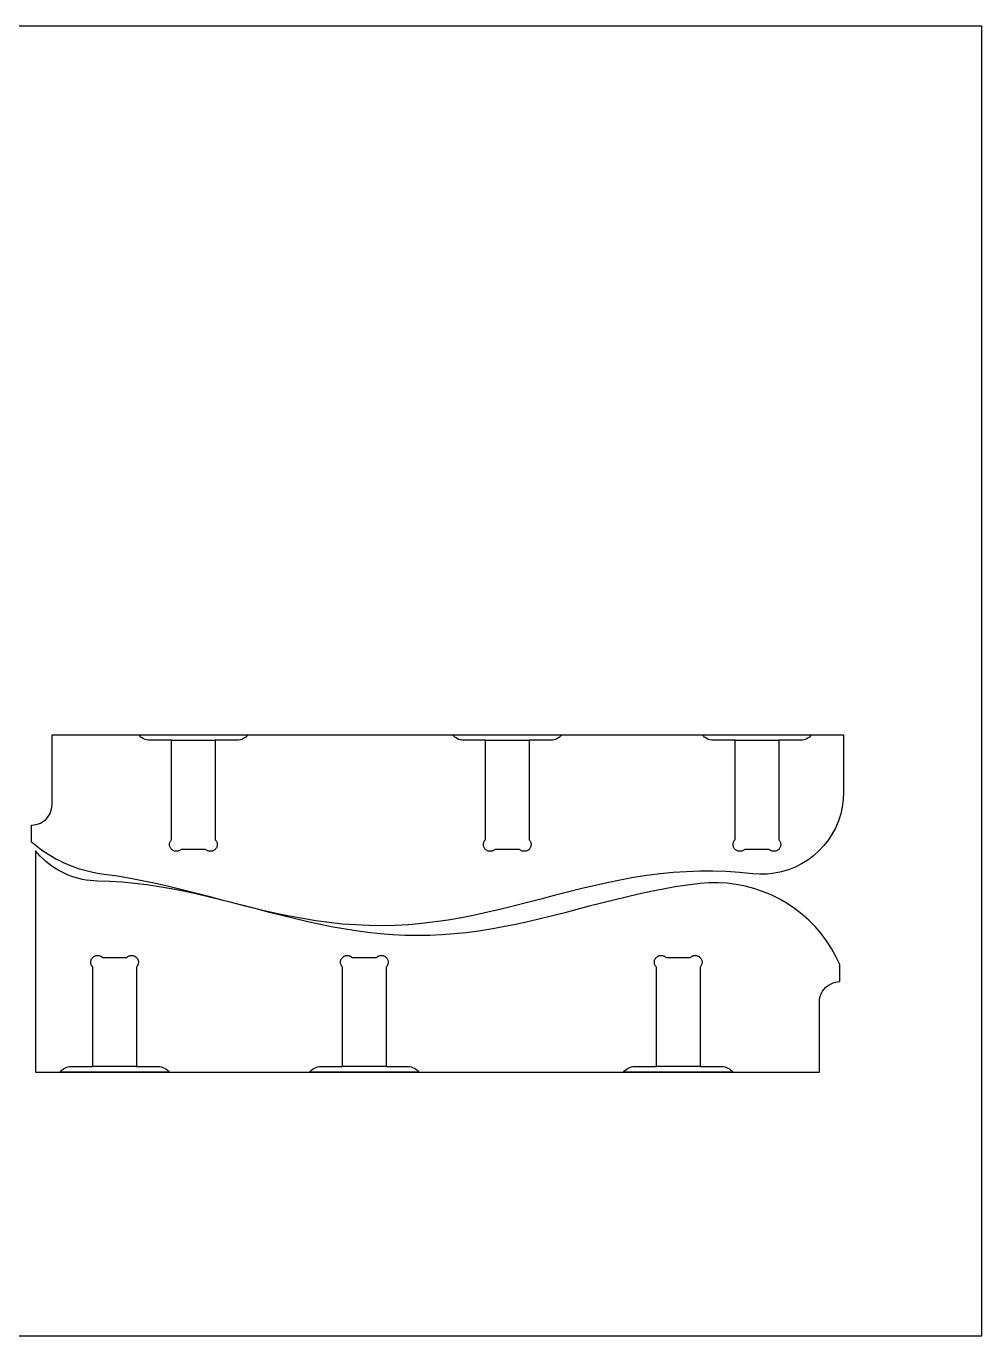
# Model space of a CAD drawing. Header units: inches. Extents: x 0 to 96, y 0 to 48.
# Drawn here: x 60.99 to 96, y 0 to 48 of the extents above; entities that cross this region are included whole.
import ezdxf

# ---------------------------------------------------------------- set-up
doc = ezdxf.new("R2010")
doc.units = ezdxf.units.IN

msp = doc.modelspace()

# ---------------------------------------------------------------- linework, layer by layer
at = {"layer": 'BRACKET_CUT_LINE', "color": 4}
for p, q in [((66.311, 21.83), (67.911, 21.83)), ((77.811, 21.83), (79.411, 21.83)), ((86.961, 21.83), (88.561, 21.83)), ((65.026, 9.868), (63.426, 9.868)), ((74.176, 9.868), (72.576, 9.868)), ((85.676, 9.868), (84.076, 9.868))]:
    msp.add_line(p, q, dxfattribs=at)
at = {"layer": 'BRACKET_OUTLINE', "color": 6}
for points in [[(69.111, 22.03), (69.073, 21.986), (69.031, 21.946), (68.985, 21.912), (68.934, 21.883), (68.881, 21.86), (68.826, 21.844), (68.769, 21.834), (68.711, 21.83), (67.911, 21.83), (67.911, 18.184), (67.927, 18.166), (67.942, 18.146), (67.954, 18.125), (67.965, 18.103), (67.973, 18.08), (67.979, 18.056), (67.983, 18.032), (67.984, 18.007), (67.983, 17.983), (67.979, 17.958), (67.973, 17.935), (67.965, 17.911), (67.954, 17.889), (67.942, 17.868), (67.927, 17.848), (67.911, 17.83), (67.893, 17.814), (67.873, 17.799), (67.852, 17.787), (67.83, 17.776), (67.807, 17.768), (67.783, 17.762), (67.758, 17.758), (67.734, 17.757), (67.709, 17.758), (67.685, 17.762), (67.661, 17.768), (67.638, 17.776), (67.616, 17.787), (67.595, 17.799), (67.575, 17.814), (67.557, 17.83), (66.664, 17.83), (66.646, 17.814), (66.626, 17.799), (66.605, 17.787), (66.583, 17.776), (66.56, 17.768), (66.536, 17.762), (66.512, 17.758), (66.487, 17.757), (66.463, 17.758), (66.439, 17.762), (66.415, 17.768), (66.392, 17.776), (66.37, 17.787), (66.349, 17.799), (66.329, 17.814), (66.311, 17.83), (66.294, 17.848), (66.28, 17.868), (66.267, 17.889), (66.257, 17.911), (66.248, 17.935), (66.242, 17.958), (66.239, 17.983), (66.237, 18.007), (66.239, 18.032), (66.242, 18.056), (66.248, 18.08), (66.257, 18.103), (66.267, 18.125), (66.28, 18.146), (66.294, 18.166), (66.311, 18.184), (66.311, 21.83), (65.511, 21.83), (65.453, 21.834), (65.396, 21.844), (65.34, 21.86), (65.287, 21.883), (65.237, 21.912), (65.19, 21.946), (65.148, 21.986), (65.111, 22.03), (69.111, 22.03)], [(80.611, 22.03), (80.573, 21.986), (80.531, 21.946), (80.485, 21.912), (80.434, 21.883), (80.381, 21.86), (80.326, 21.844), (80.269, 21.834), (80.211, 21.83), (79.411, 21.83), (79.411, 18.184), (79.427, 18.166), (79.442, 18.146), (79.454, 18.125), (79.465, 18.103), (79.473, 18.08), (79.479, 18.056), (79.483, 18.032), (79.484, 18.007), (79.483, 17.983), (79.479, 17.958), (79.473, 17.935), (79.465, 17.911), (79.454, 17.889), (79.442, 17.868), (79.427, 17.848), (79.411, 17.83), (79.393, 17.814), (79.373, 17.799), (79.352, 17.787), (79.33, 17.776), (79.307, 17.768), (79.283, 17.762), (79.258, 17.758), (79.234, 17.757), (79.209, 17.758), (79.185, 17.762), (79.161, 17.768), (79.138, 17.776), (79.116, 17.787), (79.095, 17.799), (79.075, 17.814), (79.057, 17.83), (78.164, 17.83), (78.146, 17.814), (78.126, 17.799), (78.105, 17.787), (78.083, 17.776), (78.06, 17.768), (78.036, 17.762), (78.012, 17.758), (77.987, 17.757), (77.963, 17.758), (77.939, 17.762), (77.915, 17.768), (77.892, 17.776), (77.87, 17.787), (77.849, 17.799), (77.829, 17.814), (77.811, 17.83), (77.794, 17.848), (77.78, 17.868), (77.767, 17.889), (77.757, 17.911), (77.748, 17.935), (77.742, 17.958), (77.739, 17.983), (77.737, 18.007), (77.739, 18.032), (77.742, 18.056), (77.748, 18.08), (77.757, 18.103), (77.767, 18.125), (77.78, 18.146), (77.794, 18.166), (77.811, 18.184), (77.811, 21.83), (77.011, 21.83), (76.953, 21.834), (76.896, 21.844), (76.84, 21.86), (76.787, 21.883), (76.737, 21.912), (76.69, 21.946), (76.648, 21.986), (76.611, 22.03), (80.611, 22.03)], [(89.761, 22.03), (89.723, 21.986), (89.681, 21.946), (89.635, 21.912), (89.584, 21.883), (89.531, 21.86), (89.476, 21.844), (89.419, 21.834), (89.361, 21.83), (88.561, 21.83), (88.561, 18.184), (88.577, 18.166), (88.592, 18.146), (88.604, 18.125), (88.615, 18.103), (88.623, 18.08), (88.629, 18.056), (88.633, 18.032), (88.634, 18.007), (88.633, 17.983), (88.629, 17.958), (88.623, 17.935), (88.615, 17.911), (88.604, 17.889), (88.592, 17.868), (88.577, 17.848), (88.561, 17.83), (88.543, 17.814), (88.523, 17.799), (88.502, 17.787), (88.48, 17.776), (88.457, 17.768), (88.433, 17.762), (88.408, 17.758), (88.384, 17.757), (88.359, 17.758), (88.335, 17.762), (88.311, 17.768), (88.288, 17.776), (88.266, 17.787), (88.245, 17.799), (88.225, 17.814), (88.207, 17.83), (87.314, 17.83), (87.296, 17.814), (87.276, 17.799), (87.255, 17.787), (87.233, 17.776), (87.21, 17.768), (87.186, 17.762), (87.162, 17.758), (87.137, 17.757), (87.113, 17.758), (87.089, 17.762), (87.065, 17.768), (87.042, 17.776), (87.02, 17.787), (86.999, 17.799), (86.979, 17.814), (86.961, 17.83), (86.944, 17.848), (86.93, 17.868), (86.917, 17.889), (86.907, 17.911), (86.898, 17.935), (86.892, 17.958), (86.889, 17.983), (86.887, 18.007), (86.889, 18.032), (86.892, 18.056), (86.898, 18.08), (86.907, 18.103), (86.917, 18.125), (86.93, 18.146), (86.944, 18.166), (86.961, 18.184), (86.961, 21.83), (86.161, 21.83), (86.103, 21.834), (86.046, 21.844), (85.99, 21.86), (85.937, 21.883), (85.887, 21.912), (85.84, 21.946), (85.798, 21.986), (85.761, 22.03), (89.761, 22.03)], [(62.226, 9.668), (62.263, 9.712), (62.305, 9.752), (62.352, 9.786), (62.402, 9.815), (62.455, 9.838), (62.511, 9.855), (62.568, 9.865), (62.626, 9.868), (63.426, 9.868), (63.426, 13.514), (63.409, 13.533), (63.395, 13.552), (63.382, 13.573), (63.372, 13.596), (63.363, 13.619), (63.357, 13.642), (63.354, 13.667), (63.353, 13.691), (63.354, 13.716), (63.357, 13.74), (63.363, 13.764), (63.372, 13.787), (63.382, 13.809), (63.395, 13.83), (63.409, 13.85), (63.426, 13.868), (63.444, 13.884), (63.464, 13.899), (63.485, 13.912), (63.507, 13.922), (63.53, 13.93), (63.554, 13.936), (63.578, 13.94), (63.603, 13.941), (63.627, 13.94), (63.651, 13.936), (63.675, 13.93), (63.698, 13.922), (63.72, 13.912), (63.742, 13.899), (63.761, 13.884), (63.779, 13.868), (64.672, 13.868), (64.69, 13.884), (64.71, 13.899), (64.731, 13.912), (64.753, 13.922), (64.777, 13.93), (64.8, 13.936), (64.825, 13.94), (64.849, 13.941), (64.874, 13.94), (64.898, 13.936), (64.922, 13.93), (64.945, 13.922), (64.967, 13.912), (64.988, 13.899), (65.008, 13.884), (65.026, 13.868), (65.042, 13.85), (65.057, 13.83), (65.07, 13.809), (65.08, 13.787), (65.088, 13.764), (65.094, 13.74), (65.098, 13.716), (65.099, 13.691), (65.098, 13.667), (65.094, 13.642), (65.088, 13.619), (65.08, 13.596), (65.07, 13.573), (65.057, 13.552), (65.042, 13.533), (65.026, 13.514), (65.026, 9.868), (65.826, 9.868), (65.884, 9.865), (65.941, 9.855), (65.996, 9.838), (66.049, 9.815), (66.1, 9.786), (66.146, 9.752), (66.188, 9.712), (66.226, 9.668), (62.226, 9.668)], [(71.376, 9.668), (71.413, 9.712), (71.455, 9.752), (71.502, 9.786), (71.552, 9.815), (71.605, 9.838), (71.661, 9.855), (71.718, 9.865), (71.776, 9.868), (72.576, 9.868), (72.576, 13.514), (72.559, 13.533), (72.545, 13.552), (72.532, 13.573), (72.522, 13.596), (72.513, 13.619), (72.507, 13.642), (72.504, 13.667), (72.503, 13.691), (72.504, 13.716), (72.507, 13.74), (72.513, 13.764), (72.522, 13.787), (72.532, 13.809), (72.545, 13.83), (72.559, 13.85), (72.576, 13.868), (72.594, 13.884), (72.614, 13.899), (72.635, 13.912), (72.657, 13.922), (72.68, 13.93), (72.704, 13.936), (72.728, 13.94), (72.753, 13.941), (72.777, 13.94), (72.801, 13.936), (72.825, 13.93), (72.848, 13.922), (72.87, 13.912), (72.892, 13.899), (72.911, 13.884), (72.929, 13.868), (73.822, 13.868), (73.84, 13.884), (73.86, 13.899), (73.881, 13.912), (73.903, 13.922), (73.927, 13.93), (73.95, 13.936), (73.975, 13.94), (73.999, 13.941), (74.024, 13.94), (74.048, 13.936), (74.072, 13.93), (74.095, 13.922), (74.117, 13.912), (74.138, 13.899), (74.158, 13.884), (74.176, 13.868), (74.192, 13.85), (74.207, 13.83), (74.22, 13.809), (74.23, 13.787), (74.238, 13.764), (74.244, 13.74), (74.248, 13.716), (74.249, 13.691), (74.248, 13.667), (74.244, 13.642), (74.238, 13.619), (74.23, 13.596), (74.22, 13.573), (74.207, 13.552), (74.192, 13.533), (74.176, 13.514), (74.176, 9.868), (74.976, 9.868), (75.034, 9.865), (75.091, 9.855), (75.146, 9.838), (75.199, 9.815), (75.25, 9.786), (75.296, 9.752), (75.338, 9.712), (75.376, 9.668), (71.376, 9.668)], [(82.876, 9.668), (82.913, 9.712), (82.955, 9.752), (83.002, 9.786), (83.052, 9.815), (83.105, 9.838), (83.161, 9.855), (83.218, 9.865), (83.276, 9.868), (84.076, 9.868), (84.076, 13.514), (84.059, 13.533), (84.045, 13.552), (84.032, 13.573), (84.022, 13.596), (84.013, 13.619), (84.007, 13.642), (84.004, 13.667), (84.003, 13.691), (84.004, 13.716), (84.007, 13.74), (84.013, 13.764), (84.022, 13.787), (84.032, 13.809), (84.045, 13.83), (84.059, 13.85), (84.076, 13.868), (84.094, 13.884), (84.114, 13.899), (84.135, 13.912), (84.157, 13.922), (84.18, 13.93), (84.204, 13.936), (84.228, 13.94), (84.253, 13.941), (84.277, 13.94), (84.301, 13.936), (84.325, 13.93), (84.348, 13.922), (84.37, 13.912), (84.392, 13.899), (84.411, 13.884), (84.429, 13.868), (85.322, 13.868), (85.34, 13.884), (85.36, 13.899), (85.381, 13.912), (85.403, 13.922), (85.427, 13.93), (85.45, 13.936), (85.475, 13.94), (85.499, 13.941), (85.524, 13.94), (85.548, 13.936), (85.572, 13.93), (85.595, 13.922), (85.617, 13.912), (85.638, 13.899), (85.658, 13.884), (85.676, 13.868), (85.692, 13.85), (85.707, 13.83), (85.72, 13.809), (85.73, 13.787), (85.738, 13.764), (85.744, 13.74), (85.748, 13.716), (85.749, 13.691), (85.748, 13.667), (85.744, 13.642), (85.738, 13.619), (85.73, 13.596), (85.72, 13.573), (85.707, 13.552), (85.692, 13.533), (85.676, 13.514), (85.676, 9.868), (86.476, 9.868), (86.534, 9.865), (86.591, 9.855), (86.646, 9.838), (86.699, 9.815), (86.75, 9.786), (86.796, 9.752), (86.838, 9.712), (86.876, 9.668), (82.876, 9.668)]]:
    msp.add_lwpolyline(points, close=True, dxfattribs=at)
at = {"layer": 'PLYWOOD_BOUNDARY', "color": 7}
msp.add_lwpolyline([(0, 0), (96, 0), (96, 48), (0, 48), (0, 0)], dxfattribs=at)
at = {"layer": 'SHELF_R', "color": 3}
for points in [[(61.936, 22.03), (90.936, 22.03), (90.936, 19.918), (90.936, 19.918), (90.924, 19.653), (90.889, 19.39), (90.831, 19.131), (90.75, 18.878), (90.647, 18.634), (90.523, 18.399), (90.378, 18.176), (90.215, 17.967), (90.034, 17.774), (89.836, 17.597), (89.623, 17.438), (89.398, 17.298), (89.16, 17.179), (88.914, 17.082), (88.659, 17.007), (88.399, 16.954), (88.135, 16.925), (87.87, 16.919), (87.605, 16.936), (87.605, 16.936), (87.12, 16.983), (86.635, 17.014), (86.15, 17.029), (85.665, 17.028), (85.18, 17.011), (84.695, 16.978), (84.21, 16.93), (83.725, 16.867), (83.24, 16.792), (82.755, 16.703), (82.27, 16.604), (81.785, 16.496), (81.3, 16.38), (80.815, 16.259), (80.33, 16.133), (79.845, 16.007), (79.36, 15.88), (78.875, 15.756), (78.39, 15.637), (77.906, 15.523), (77.421, 15.418), (76.936, 15.323), (76.451, 15.239), (75.966, 15.168), (75.481, 15.111), (74.996, 15.069), (74.511, 15.042), (74.026, 15.031), (73.541, 15.036), (73.056, 15.057), (72.571, 15.093), (72.086, 15.145), (71.601, 15.211), (71.116, 15.291), (70.631, 15.382), (70.146, 15.483), (69.661, 15.594), (69.176, 15.711), (68.691, 15.834), (68.206, 15.96), (67.721, 16.087), (67.236, 16.213), (66.751, 16.336), (66.266, 16.454), (65.781, 16.565), (65.296, 16.668), (64.811, 16.76), (64.326, 16.841), (63.841, 16.908), (63.841, 16.908), (63.687, 16.93), (63.534, 16.957), (63.382, 16.988), (63.231, 17.024), (63.081, 17.064), (62.933, 17.109), (62.786, 17.159), (62.64, 17.214), (62.496, 17.272), (62.355, 17.336), (62.215, 17.403), (62.077, 17.475), (61.942, 17.551), (61.809, 17.632), (61.679, 17.716), (61.551, 17.804), (61.426, 17.897), (61.305, 17.993), (61.186, 18.093), (61.186, 18.718), (61.186, 18.718), (61.27, 18.723), (61.353, 18.737), (61.433, 18.76), (61.511, 18.792), (61.585, 18.833), (61.653, 18.881), (61.716, 18.937), (61.772, 19), (61.821, 19.069), (61.861, 19.142), (61.894, 19.22), (61.917, 19.301), (61.931, 19.384), (61.936, 19.468), (61.936, 22.03)], [(90.051, 9.668), (90.051, 12.23), (90.051, 12.23), (90.056, 12.314), (90.07, 12.397), (90.093, 12.478), (90.125, 12.556), (90.166, 12.629), (90.214, 12.698), (90.271, 12.761), (90.333, 12.817), (90.402, 12.866), (90.475, 12.906), (90.553, 12.938), (90.634, 12.962), (90.717, 12.976), (90.801, 12.98), (90.801, 13.605), (90.801, 13.605), (90.657, 13.907), (90.494, 14.198), (90.311, 14.478), (90.11, 14.744), (89.892, 14.997), (89.657, 15.235), (89.407, 15.456), (89.143, 15.66), (88.866, 15.846), (88.577, 16.014), (88.278, 16.161), (87.969, 16.289), (87.652, 16.395), (87.33, 16.48), (87.002, 16.543), (86.67, 16.585), (86.337, 16.604), (86.003, 16.6), (85.67, 16.575), (85.67, 16.575), (85.22, 16.519), (84.769, 16.451), (84.319, 16.373), (83.869, 16.284), (83.418, 16.187), (82.968, 16.083), (82.517, 15.973), (82.067, 15.859), (81.616, 15.742), (81.166, 15.625), (80.716, 15.507), (80.265, 15.392), (79.815, 15.281), (79.364, 15.175), (78.914, 15.076), (78.464, 14.986), (78.013, 14.904), (77.563, 14.834), (77.112, 14.775), (76.662, 14.728), (76.211, 14.694), (75.761, 14.674), (75.311, 14.668), (74.86, 14.676), (74.41, 14.697), (73.959, 14.732), (73.509, 14.78), (73.059, 14.84), (72.608, 14.912), (72.158, 14.994), (71.707, 15.085), (71.257, 15.185), (70.806, 15.291), (70.356, 15.403), (69.906, 15.518), (69.455, 15.636), (69.005, 15.753), (68.554, 15.87), (68.104, 15.984), (67.654, 16.093), (67.203, 16.197), (66.753, 16.293), (66.302, 16.381), (65.852, 16.458), (65.401, 16.525), (64.951, 16.579), (64.501, 16.622), (64.05, 16.65), (63.6, 16.666), (63.6, 16.666), (63.462, 16.671), (63.325, 16.683), (63.188, 16.702), (63.052, 16.726), (62.918, 16.757), (62.785, 16.794), (62.654, 16.837), (62.525, 16.886), (62.399, 16.941), (62.275, 17.001), (62.154, 17.067), (62.036, 17.139), (61.922, 17.216), (61.811, 17.298), (61.704, 17.386), (61.602, 17.478), (61.503, 17.574), (61.41, 17.675), (61.321, 17.781), (61.321, 9.668), (90.051, 9.668)]]:
    msp.add_lwpolyline(points, close=True, dxfattribs=at)

doc.saveas('drawing.dxf')
